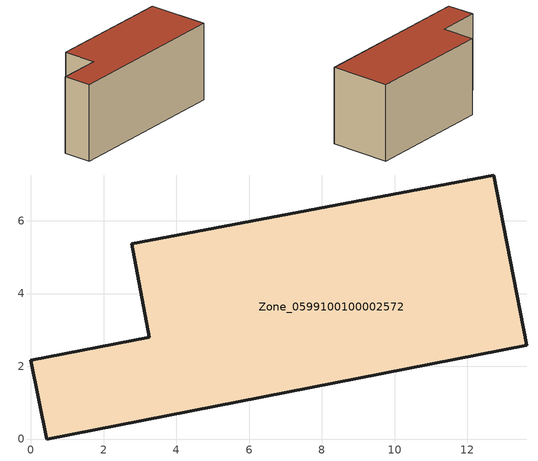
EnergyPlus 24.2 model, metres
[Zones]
Zone_0599100100002572
 floor ground (C_G): 13.63,2.57 0.44,0 0,2.17 3.26,2.8 2.77,5.37 12.72,7.26 z1.93
 wall outside (C_F): 0.44,0 13.63,2.57 12.72,7.26 2.77,5.37 3.26,2.8 0,2.17 0.44,0 z1.93:8.1
 roof outside (C_R): 0,2.17 0.44,0 13.63,2.57 12.72,7.26 2.77,5.37 3.26,2.8 z8.1
[BUILDING]
Pand.0599100100002572: North Axis=0; Terrain=City; Loads Convergence Tolerance Value=0.04; Temperature Convergence Tolerance Value=0.4; Solar Distribution=FullExterior; Maximum Number of Warmup Days=25; Minimum Number of Warmup Days=1
[Site:Location]
Rotterdam.The.Hague.AP_ZH_NLD Design_Conditions: Latitude=51.96; Longitude=4.45; Time Zone=1; Elevation=-4.5
[SITE:GROUNDTEMPERATURE:BUILDINGSURFACE]
18, 18, 18, 18, 18, 18, 18, 18, 18, 18, 18, 18
[MATERIAL] Thermal Absorptance=0.9; Solar Absorptance=0.7; Visible Absorptance=0.7
Name | Roughness | Thickness | Conductivity | Density | Specific Heat
G.TI.1946 | MediumSmooth | 0.15 | 1 | 540 | 1210
F.TI.1946 | Rough | 0.3 | 0.857143 | 1920 | 840
R.TI.1946 | MediumRough | 0.2 | 0.1 | 1500 | 1000
[CONSTRUCTION]
C_G: G.TI.1946
C_F: F.TI.1946
C_R: R.TI.1946
[ZONE]
Zone_0599100100002572: Type=1; Multiplier=1; Ceiling Height=Autocalculate; Volume=Autocalculate; Floor Area=autocalculate; Part of Total Floor Area=Yes
[ZONEINFILTRATION:DESIGNFLOWRATE]
Infil_Zone_0599100100002572: Zone or ZoneList or Space or SpaceList=Zone_0599100100002572; Schedule=AlwaysOn; Design Flow Rate Calculation Method=Flow/Area; Flow Rate per Floor Area=0.003; Constant Term Coefficient=1; Temperature Term Coefficient=0; Velocity Term Coefficient=0; Velocity Squared Term Coefficient=0
[HVACTEMPLATE:ZONE:IDEALLOADSAIRSYSTEM]
Zone_0599100100002572: Maximum Heating Supply Air Temperature=50; Minimum Cooling Supply Air Temperature=13; Maximum Heating Supply Air Humidity Ratio=0.0156; Minimum Cooling Supply Air Humidity Ratio=0.0077; Heating Limit=NoLimit; Cooling Limit=NoLimit; Dehumidification Control Type=ConstantSensibleHeatRatio; Cooling Sensible Heat Ratio=0.7; Dehumidification Setpoint=60; Humidification Control Type=None; Humidification Setpoint=30; Outdoor Air Method=None; Outdoor Air Flow Rate per Person=0.00944; Outdoor Air Flow Rate per Zone Floor Area=0; Outdoor Air Flow Rate per Zone=0; Demand Controlled Ventilation Type=None; Outdoor Air Economizer Type=NoEconomizer; Heat Recovery Type=None; Sensible Heat Recovery Effectiveness=0.7; Latent Heat Recovery Effectiveness=0.65
[ZONECONTROL:THERMOSTAT]
ThermostatControl_Zone_0599100100002572: Zone or ZoneList=Zone_0599100100002572; Control Type Schedule=DualSetpointControlType; Control 1=Thermostat_Zone_0599100100002572; Temperature Difference Between Cutout And Setpoint=0
[THERMOSTATSETPOINT:DUALSETPOINT]
Thermostat_Zone_0599100100002572: Heating Setpoint Temperature Schedule=HeatingSetpoint_Zone_0599100100002572; Cooling Setpoint Temperature Schedule=CoolingSetpoint_Zone_0599100100002572
[SCHEDULE:COMPACT]
HeatingSetpoint_Zone_0599100100002572: Through: 12/31, For: AllDays, Until: 24:00, 21
CoolingSetpoint_Zone_0599100100002572: Through: 12/31, For: AllDays, Until: 24:00, 24
DualSetpointControlType: Through: 12/31, For: AllDays, Until: 24:00, 4
AlwaysOn: Through: 12/31, For: AllDays, Until: 24:00, 1
